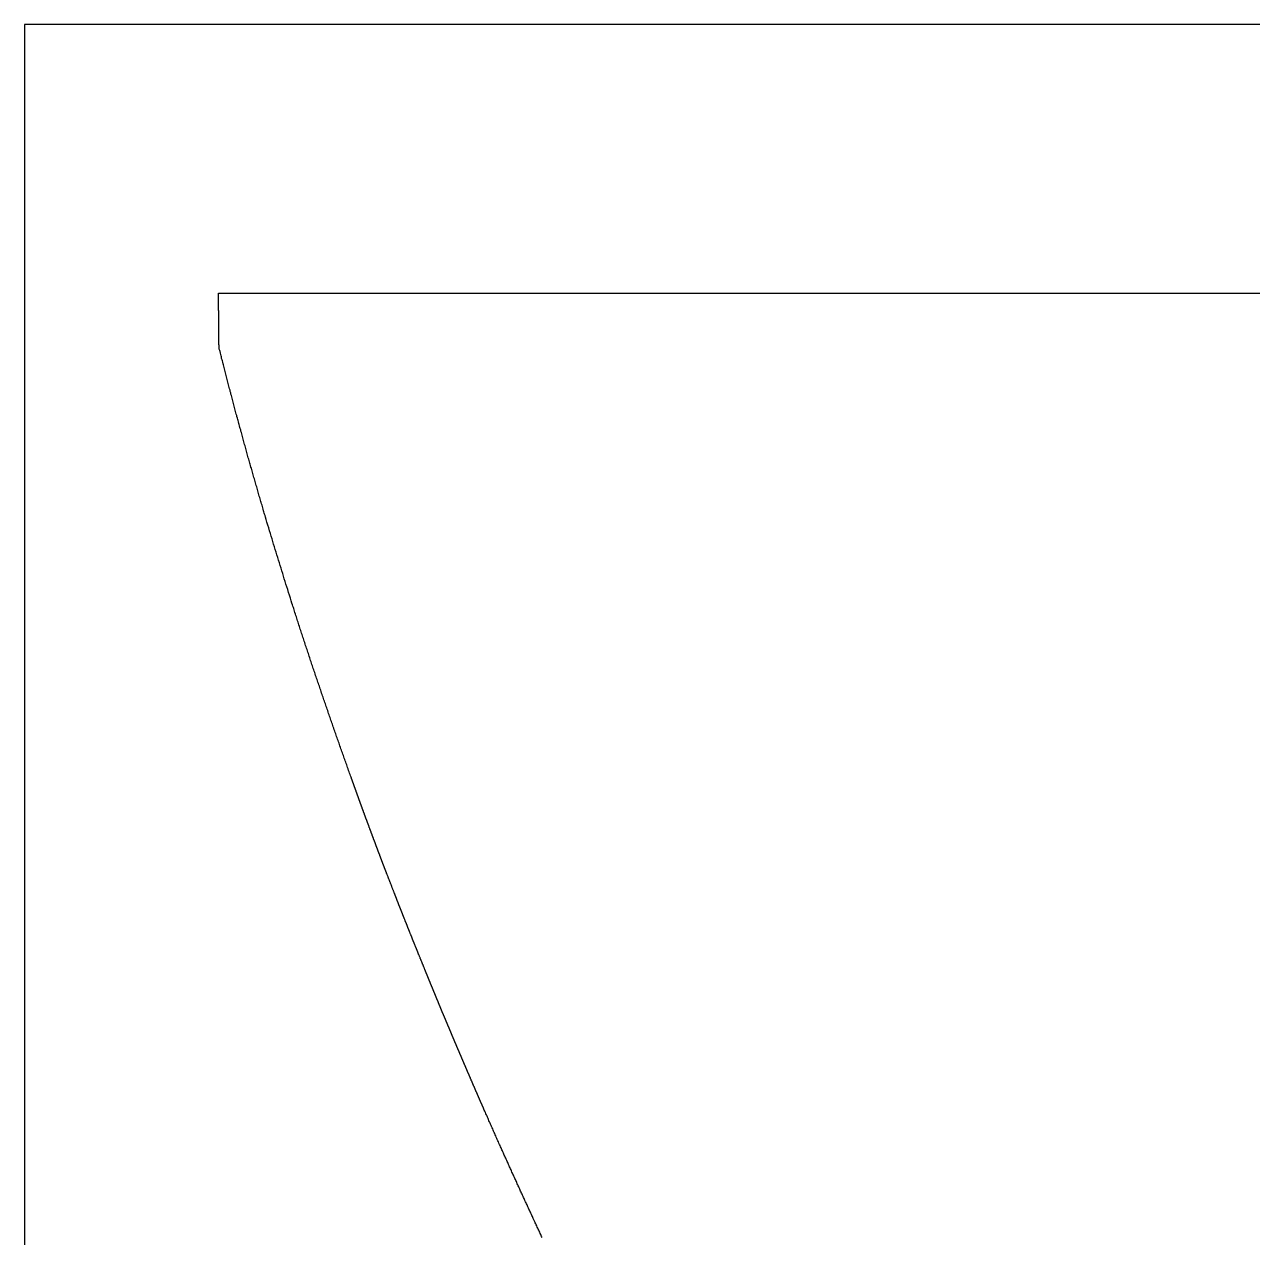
# Model space of a CAD drawing. Header units: millimetres. Extents: x 0 to 1000, y 0 to 100.
# Drawn here: x 0 to 12.66, y 87.5 to 100 of the extents above; entities that cross this region are included whole.
import ezdxf

# ---------------------------------------------------------------- set-up
doc = ezdxf.new("R2010")
doc.units = ezdxf.units.MM
doc.layers.add('CUT', color=7, linetype='Continuous')
doc.layers.add('STOCK_REFERENCE_DO_NOT_CUT', color=8, linetype='Continuous')

msp = doc.modelspace()

# ---------------------------------------------------------------- linework, layer by layer
at = {"layer": 'CUT'}
msp.add_lwpolyline([(5.336, 87.499), (5.331, 87.51), (5.326, 87.52), (5.321, 87.531), (5.316, 87.542), (5.311, 87.553), (5.306, 87.564), (5.301, 87.575), (5.295, 87.586), (5.29, 87.597), (5.285, 87.607), (5.28, 87.618), (5.275, 87.629), (5.27, 87.64), (5.265, 87.651), (5.26, 87.662), (5.255, 87.673), (5.25, 87.683), (5.245, 87.694), (5.24, 87.705), (5.235, 87.716), (5.23, 87.727), (5.225, 87.738), (5.22, 87.749), (5.215, 87.76), (5.21, 87.771), (5.205, 87.781), (5.2, 87.792), (5.195, 87.803), (5.19, 87.814), (5.185, 87.825), (5.18, 87.836), (5.175, 87.847), (5.17, 87.858), (5.164, 87.868), (5.159, 87.879), (5.154, 87.89), (5.149, 87.901), (5.144, 87.912), (5.139, 87.923), (5.134, 87.934), (5.129, 87.945), (5.124, 87.956), (5.119, 87.967), (5.114, 87.977), (5.11, 87.988), (5.105, 87.999), (5.1, 88.01), (5.095, 88.021), (5.09, 88.032), (5.085, 88.043), (5.08, 88.054), (5.075, 88.065), (5.07, 88.076), (5.065, 88.087), (5.06, 88.097), (5.055, 88.108), (5.05, 88.119), (5.045, 88.13), (5.04, 88.141), (5.035, 88.152), (5.03, 88.163), (5.025, 88.174), (5.02, 88.185), (5.015, 88.196), (5.01, 88.207), (5.005, 88.218), (5, 88.228), (4.995, 88.239), (4.99, 88.25), (4.986, 88.261), (4.981, 88.272), (4.976, 88.283), (4.971, 88.294), (4.966, 88.305), (4.961, 88.316), (4.956, 88.327), (4.951, 88.338), (4.946, 88.349), (4.941, 88.359), (4.936, 88.37), (4.932, 88.381), (4.927, 88.392), (4.922, 88.402), (4.917, 88.413), (4.912, 88.424), (4.907, 88.435), (4.902, 88.447), (4.897, 88.459), (4.891, 88.472), (4.885, 88.484), (4.88, 88.497), (4.874, 88.509), (4.869, 88.521), (4.863, 88.534), (4.858, 88.546), (4.853, 88.558), (4.847, 88.57), (4.842, 88.582), (4.836, 88.594), (4.831, 88.607), (4.826, 88.619), (4.82, 88.631), (4.815, 88.643), (4.81, 88.655), (4.804, 88.667), (4.799, 88.679), (4.793, 88.691), (4.788, 88.703), (4.783, 88.715), (4.778, 88.727), (4.773, 88.738), (4.768, 88.75), (4.762, 88.762), (4.757, 88.775), (4.751, 88.788), (4.745, 88.802), (4.74, 88.813), (4.736, 88.822), (4.734, 88.827), (4.733, 88.828), (4.733, 88.828), (4.733, 88.829), (4.732, 88.83), (4.731, 88.832), (4.731, 88.834), (4.73, 88.836), (4.729, 88.838), (4.728, 88.839), (4.728, 88.84), (4.727, 88.842), (4.727, 88.843), (4.726, 88.845), (4.725, 88.846), (4.724, 88.848), (4.724, 88.85), (4.723, 88.851), (4.722, 88.853), (4.722, 88.854), (4.721, 88.856), (4.72, 88.857), (4.72, 88.859), (4.719, 88.86), (4.718, 88.862), (4.718, 88.863), (4.717, 88.865), (4.716, 88.866), (4.716, 88.868), (4.715, 88.869), (4.714, 88.871), (4.714, 88.872), (4.713, 88.874), (4.713, 88.875), (4.712, 88.877), (4.711, 88.878), (4.711, 88.88), (4.71, 88.881), (4.709, 88.883), (4.709, 88.884), (4.708, 88.886), (4.707, 88.887), (4.707, 88.889), (4.706, 88.89), (4.705, 88.892), (4.705, 88.893), (4.704, 88.895), (4.703, 88.896), (4.703, 88.898), (4.702, 88.899), (4.701, 88.901), (4.701, 88.902), (4.7, 88.904), (4.699, 88.905), (4.699, 88.907), (4.698, 88.908), (4.697, 88.91), (4.697, 88.911), (4.696, 88.913), (4.695, 88.914), (4.695, 88.916), (4.694, 88.917), (4.693, 88.919), (4.693, 88.92), (4.692, 88.922), (4.691, 88.923), (4.691, 88.925), (4.69, 88.926), (4.69, 88.928), (4.689, 88.929), (4.688, 88.931), (4.688, 88.932), (4.687, 88.934), (4.686, 88.935), (4.686, 88.937), (4.685, 88.938), (4.684, 88.94), (4.684, 88.941), (4.683, 88.943), (4.682, 88.944), (4.682, 88.946), (4.681, 88.947), (4.68, 88.949), (4.68, 88.95), (4.679, 88.952), (4.679, 88.953), (4.678, 88.955), (4.677, 88.956), (4.677, 88.958), (4.676, 88.959), (4.675, 88.961), (4.675, 88.962), (4.674, 88.964), (4.673, 88.965), (4.673, 88.966), (4.672, 88.968), (4.671, 88.969), (4.671, 88.971), (4.67, 88.972), (4.67, 88.974), (4.669, 88.975), (4.668, 88.977), (4.668, 88.978), (4.667, 88.98), (4.666, 88.981), (4.666, 88.983), (4.665, 88.984), (4.664, 88.986), (4.664, 88.987), (4.663, 88.988), (4.663, 88.99), (4.662, 88.991), (4.661, 88.993), (4.661, 88.994), (4.66, 88.996), (4.659, 88.997), (4.659, 88.999), (4.658, 89), (4.657, 89.002), (4.657, 89.003), (4.656, 89.005), (4.656, 89.006), (4.655, 89.007), (4.654, 89.009), (4.654, 89.01), (4.653, 89.012), (4.652, 89.013), (4.652, 89.015), (4.651, 89.016), (4.65, 89.018), (4.65, 89.019), (4.649, 89.021), (4.649, 89.022), (4.648, 89.023), (4.647, 89.025), (4.647, 89.026), (4.646, 89.028), (4.645, 89.029), (4.645, 89.031), (4.644, 89.032), (4.644, 89.034), (4.643, 89.035), (4.642, 89.036), (4.642, 89.038), (4.641, 89.039), (4.64, 89.041), (4.64, 89.042), (4.639, 89.044), (4.639, 89.045), (4.638, 89.047), (4.637, 89.048), (4.637, 89.049), (4.636, 89.051), (4.635, 89.052), (4.635, 89.054), (4.634, 89.055), (4.634, 89.057), (4.633, 89.058), (4.632, 89.06), (4.632, 89.061), (4.631, 89.062), (4.63, 89.064), (4.63, 89.065), (4.629, 89.067), (4.629, 89.068), (4.628, 89.07), (4.627, 89.071), (4.627, 89.072), (4.626, 89.074), (4.626, 89.075), (4.625, 89.077), (4.624, 89.078), (4.624, 89.079), (4.623, 89.081), (4.622, 89.082), (4.622, 89.084), (4.621, 89.085), (4.621, 89.087), (4.62, 89.088), (4.619, 89.089), (4.619, 89.091), (4.618, 89.092), (4.618, 89.094), (4.617, 89.095), (4.616, 89.097), (4.616, 89.098), (4.615, 89.099), (4.615, 89.101), (4.614, 89.102), (4.613, 89.103), (4.613, 89.105), (4.612, 89.107), (4.61, 89.11), (4.609, 89.113), (4.608, 89.116), (4.606, 89.119), (4.605, 89.122), (4.604, 89.125), (4.603, 89.128), (4.602, 89.13), (4.6, 89.133), (4.599, 89.136), (4.598, 89.139), (4.597, 89.142), (4.596, 89.145), (4.594, 89.147), (4.593, 89.15), (4.592, 89.153), (4.591, 89.156), (4.59, 89.159), (4.588, 89.161), (4.587, 89.164), (4.586, 89.167), (4.585, 89.17), (4.583, 89.173), (4.582, 89.176), (4.581, 89.178), (4.58, 89.181), (4.579, 89.184), (4.577, 89.187), (4.576, 89.19), (4.575, 89.193), (4.574, 89.195), (4.573, 89.197), (4.572, 89.199), (4.572, 89.2), (4.571, 89.201), (4.571, 89.202), (4.57, 89.204), (4.57, 89.205), (4.569, 89.207), (4.568, 89.208), (4.568, 89.209), (4.567, 89.211), (4.566, 89.212), (4.566, 89.214), (4.565, 89.215), (4.565, 89.216), (4.564, 89.218), (4.563, 89.219), (4.563, 89.221), (4.562, 89.222), (4.562, 89.223), (4.561, 89.225), (4.56, 89.226), (4.56, 89.228), (4.559, 89.229), (4.559, 89.23), (4.558, 89.232), (4.557, 89.233), (4.557, 89.235), (4.556, 89.236), (4.556, 89.237), (4.555, 89.239), (4.554, 89.24), (4.554, 89.242), (4.553, 89.243), (4.553, 89.244), (4.552, 89.246), (4.551, 89.247), (4.551, 89.248), (4.55, 89.25), (4.55, 89.251), (4.549, 89.253), (4.549, 89.254), (4.548, 89.255), (4.547, 89.257), (4.547, 89.258), (4.546, 89.26), (4.546, 89.261), (4.545, 89.262), (4.544, 89.264), (4.544, 89.265), (4.543, 89.267), (4.543, 89.268), (4.542, 89.269), (4.541, 89.271), (4.541, 89.272), (4.54, 89.274), (4.54, 89.275), (4.539, 89.276), (4.538, 89.278), (4.538, 89.279), (4.537, 89.28), (4.537, 89.282), (4.536, 89.283), (4.535, 89.285), (4.535, 89.286), (4.534, 89.287), (4.534, 89.289), (4.533, 89.29), (4.532, 89.292), (4.532, 89.293), (4.531, 89.294), (4.531, 89.296), (4.53, 89.297), (4.529, 89.298), (4.529, 89.3), (4.528, 89.301), (4.528, 89.303), (4.527, 89.304), (4.527, 89.305), (4.526, 89.307), (4.525, 89.308), (4.525, 89.309), (4.524, 89.311), (4.524, 89.312), (4.523, 89.314), (4.522, 89.315), (4.522, 89.316), (4.521, 89.318), (4.521, 89.319), (4.52, 89.32), (4.519, 89.322), (4.519, 89.323), (4.518, 89.325), (4.518, 89.326), (4.517, 89.327), (4.517, 89.329), (4.516, 89.33), (4.515, 89.332), (4.515, 89.333), (4.514, 89.334), (4.514, 89.336), (4.513, 89.337), (4.512, 89.338), (4.512, 89.34), (4.511, 89.341), (4.511, 89.342), (4.51, 89.344), (4.509, 89.345), (4.509, 89.347), (4.508, 89.348), (4.508, 89.349), (4.507, 89.351), (4.507, 89.352), (4.506, 89.353), (4.505, 89.355), (4.505, 89.356), (4.504, 89.358), (4.504, 89.359), (4.503, 89.36), (4.502, 89.362), (4.502, 89.363), (4.501, 89.364), (4.501, 89.366), (4.5, 89.367), (4.5, 89.368), (4.499, 89.37), (4.498, 89.371), (4.498, 89.373), (4.497, 89.374), (4.497, 89.375), (4.496, 89.377), (4.495, 89.378), (4.495, 89.379), (4.494, 89.381), (4.494, 89.382), (4.493, 89.383), (4.493, 89.385), (4.492, 89.386), (4.491, 89.387), (4.491, 89.389), (4.49, 89.39), (4.49, 89.392), (4.489, 89.393), (4.489, 89.394), (4.488, 89.396), (4.487, 89.397), (4.487, 89.398), (4.486, 89.4), (4.486, 89.401), (4.485, 89.402), (4.485, 89.404), (4.484, 89.405), (4.483, 89.406), (4.483, 89.408), (4.482, 89.409), (4.482, 89.41), (4.481, 89.412), (4.481, 89.413), (4.48, 89.414), (4.479, 89.416), (4.479, 89.417), (4.478, 89.418), (4.478, 89.42), (4.477, 89.421), (4.477, 89.422), (4.476, 89.424), (4.475, 89.425), (4.475, 89.427), (4.474, 89.428), (4.474, 89.429), (4.473, 89.431), (4.473, 89.432), (4.472, 89.433), (4.471, 89.435), (4.471, 89.436), (4.47, 89.437), (4.47, 89.439), (4.469, 89.44), (4.469, 89.441), (4.468, 89.442), (4.467, 89.444), (4.467, 89.445), (4.466, 89.446), (4.466, 89.448), (4.465, 89.449), (4.465, 89.451), (4.464, 89.452), (4.463, 89.453), (4.463, 89.454), (4.462, 89.456), (4.462, 89.457), (4.461, 89.458), (4.46, 89.46), (4.459, 89.463), (4.458, 89.465), (4.457, 89.467), (4.456, 89.47), (4.455, 89.472), (4.455, 89.474), (4.454, 89.476), (4.453, 89.479), (4.452, 89.481), (4.451, 89.483), (4.45, 89.485), (4.449, 89.488), (4.448, 89.49), (4.447, 89.492), (4.446, 89.494), (4.445, 89.497), (4.444, 89.499), (4.443, 89.501), (4.442, 89.503), (4.441, 89.506), (4.44, 89.508), (4.439, 89.51), (4.438, 89.512), (4.437, 89.514), (4.437, 89.517), (4.436, 89.519), (4.435, 89.521), (4.434, 89.524), (4.433, 89.526), (4.432, 89.528), (4.431, 89.53), (4.43, 89.531), (4.43, 89.532), (4.43, 89.533), (4.429, 89.534), (4.429, 89.535), (4.428, 89.536), (4.428, 89.537), (4.428, 89.538), (4.427, 89.539), (4.427, 89.539), (4.426, 89.54), (4.426, 89.541), (4.426, 89.542), (4.425, 89.543), (4.425, 89.544), (4.425, 89.545), (4.424, 89.546), (4.424, 89.547), (4.423, 89.548), (4.423, 89.549), (4.423, 89.55), (4.422, 89.55), (4.422, 89.551), (4.421, 89.552), (4.421, 89.553), (4.421, 89.554), (4.42, 89.555), (4.42, 89.556), (4.419, 89.557), (4.419, 89.558), (4.419, 89.559), (4.418, 89.56), (4.418, 89.561), (4.418, 89.562), (4.417, 89.562), (4.417, 89.563), (4.416, 89.564), (4.416, 89.565), (4.416, 89.566), (4.415, 89.567), (4.415, 89.568), (4.414, 89.569), (4.414, 89.57), (4.414, 89.571), (4.413, 89.572), (4.413, 89.573), (4.412, 89.574), (4.412, 89.574), (4.412, 89.575), (4.411, 89.576), (4.411, 89.577), (4.41, 89.578), (4.41, 89.579), (4.41, 89.58), (4.409, 89.581), (4.409, 89.582), (4.409, 89.583), (4.408, 89.584), (4.408, 89.585), (4.407, 89.585), (4.407, 89.586), (4.407, 89.587), (4.406, 89.588), (4.406, 89.589), (4.405, 89.59), (4.405, 89.591), (4.405, 89.592), (4.404, 89.593), (4.404, 89.594), (4.404, 89.595), (4.403, 89.596), (4.403, 89.596), (4.402, 89.597), (4.402, 89.598), (4.402, 89.599), (4.401, 89.6), (4.401, 89.601), (4.4, 89.602), (4.4, 89.603), (4.4, 89.604), (4.399, 89.605), (4.399, 89.606), (4.398, 89.607), (4.398, 89.607), (4.398, 89.608), (4.397, 89.609), (4.397, 89.61), (4.397, 89.611), (4.396, 89.612), (4.396, 89.613), (4.395, 89.614), (4.395, 89.615), (4.395, 89.616), (4.394, 89.617), (4.394, 89.618), (4.393, 89.618), (4.393, 89.619), (4.393, 89.62), (4.392, 89.621), (4.392, 89.622), (4.392, 89.623), (4.391, 89.624), (4.391, 89.625), (4.39, 89.626), (4.39, 89.627), (4.39, 89.628), (4.389, 89.629), (4.389, 89.63), (4.388, 89.63), (4.388, 89.631), (4.388, 89.632), (4.387, 89.633), (4.387, 89.634), (4.386, 89.635), (4.386, 89.636), (4.386, 89.637), (4.385, 89.638), (4.385, 89.639), (4.385, 89.64), (4.384, 89.641), (4.384, 89.641), (4.383, 89.642), (4.383, 89.643), (4.383, 89.644), (4.382, 89.645), (4.382, 89.646), (4.381, 89.647), (4.381, 89.648), (4.381, 89.649), (4.38, 89.65), (4.38, 89.651), (4.38, 89.652), (4.379, 89.652), (4.379, 89.653), (4.378, 89.654), (4.378, 89.655), (4.378, 89.656), (4.377, 89.657), (4.377, 89.658), (4.376, 89.659), (4.376, 89.66), (4.376, 89.661), (4.375, 89.662), (4.375, 89.663), (4.375, 89.663), (4.374, 89.664), (4.374, 89.665), (4.373, 89.666), (4.373, 89.667), (4.373, 89.668), (4.372, 89.669), (4.372, 89.67), (4.371, 89.671), (4.371, 89.672), (4.371, 89.673), (4.37, 89.674), (4.37, 89.674), (4.37, 89.675), (4.369, 89.676), (4.369, 89.677), (4.368, 89.678), (4.368, 89.679), (4.368, 89.68), (4.367, 89.681), (4.367, 89.682), (4.366, 89.683), (4.366, 89.684), (4.366, 89.685), (4.365, 89.685), (4.365, 89.686), (4.364, 89.687), (4.364, 89.688), (4.364, 89.689), (4.363, 89.69), (4.363, 89.691), (4.363, 89.692), (4.362, 89.693), (4.362, 89.694), (4.361, 89.695), (4.361, 89.696), (4.361, 89.696), (4.36, 89.697), (4.36, 89.698), (4.359, 89.699), (4.359, 89.7), (4.359, 89.701), (4.358, 89.702), (4.358, 89.703), (4.358, 89.704), (4.357, 89.704), (4.357, 89.705), (4.356, 89.707), (4.356, 89.708), (4.355, 89.71), (4.354, 89.712), (4.354, 89.713), (4.353, 89.715), (4.352, 89.717), (4.351, 89.719), (4.351, 89.72), (4.35, 89.722), (4.349, 89.724), (4.349, 89.725), (4.348, 89.727), (4.347, 89.729), (4.346, 89.73), (4.346, 89.732), (4.345, 89.734), (4.344, 89.736), (4.344, 89.737), (4.343, 89.739), (4.342, 89.741), (4.341, 89.742), (4.341, 89.744), (4.34, 89.746), (4.339, 89.747), (4.339, 89.749), (4.338, 89.751), (4.337, 89.752), (4.336, 89.754), (4.336, 89.756), (4.335, 89.758), (4.334, 89.76), (4.334, 89.761), (4.333, 89.762), (4.333, 89.763), (4.332, 89.764), (4.332, 89.764), (4.332, 89.765), (4.332, 89.766), (4.331, 89.767), (4.331, 89.767), (4.331, 89.768), (4.33, 89.769), (4.33, 89.77), (4.33, 89.77), (4.329, 89.771), (4.329, 89.772), (4.329, 89.773), (4.328, 89.774), (4.328, 89.774), (4.328, 89.775), (4.327, 89.776), (4.327, 89.777), (4.327, 89.778), (4.326, 89.778), (4.326, 89.779), (4.326, 89.78), (4.325, 89.781), (4.325, 89.781), (4.325, 89.782), (4.324, 89.783), (4.324, 89.784), (4.324, 89.785), (4.323, 89.785), (4.323, 89.786), (4.323, 89.787), (4.322, 89.788), (4.322, 89.788), (4.322, 89.789), (4.321, 89.79), (4.321, 89.791), (4.321, 89.792), (4.32, 89.792), (4.32, 89.793), (4.32, 89.794), (4.319, 89.795), (4.319, 89.795), (4.319, 89.796), (4.318, 89.797), (4.318, 89.798), (4.318, 89.799), (4.318, 89.799), (4.317, 89.8), (4.317, 89.801), (4.317, 89.802), (4.316, 89.802), (4.316, 89.803), (4.316, 89.804), (4.315, 89.805), (4.315, 89.806), (4.315, 89.806), (4.314, 89.807), (4.314, 89.808), (4.314, 89.809), (4.313, 89.809), (4.313, 89.81), (4.313, 89.811), (4.312, 89.812), (4.312, 89.813), (4.312, 89.813), (4.311, 89.814), (4.311, 89.815), (4.311, 89.816), (4.31, 89.816), (4.31, 89.817), (4.31, 89.818), (4.309, 89.819), (4.309, 89.82), (4.309, 89.82), (4.308, 89.821), (4.308, 89.822), (4.308, 89.823), (4.307, 89.823), (4.307, 89.824), (4.307, 89.825), (4.306, 89.826), (4.306, 89.826), (4.306, 89.827), (4.306, 89.828), (4.305, 89.829), (4.305, 89.83), (4.305, 89.83), (4.304, 89.831), (4.304, 89.832), (4.304, 89.833), (4.303, 89.833), (4.303, 89.834), (4.303, 89.835), (4.302, 89.836), (4.302, 89.837), (4.302, 89.837), (4.301, 89.838), (4.301, 89.839), (4.301, 89.84), (4.3, 89.84), (4.3, 89.841), (4.3, 89.842), (4.299, 89.843), (4.299, 89.843), (4.299, 89.844), (4.298, 89.845), (4.298, 89.846), (4.298, 89.847), (4.297, 89.847), (4.297, 89.848), (4.297, 89.849), (4.297, 89.85), (4.296, 89.85), (4.296, 89.851), (4.296, 89.852), (4.295, 89.853), (4.295, 89.853), (4.295, 89.854), (4.294, 89.855), (4.294, 89.856), (4.294, 89.857), (4.293, 89.857), (4.293, 89.858), (4.293, 89.859), (4.292, 89.86), (4.292, 89.86), (4.292, 89.861), (4.291, 89.862), (4.291, 89.863), (4.291, 89.863), (4.29, 89.864), (4.29, 89.865), (4.29, 89.866), (4.289, 89.867), (4.289, 89.867), (4.289, 89.868), (4.289, 89.869), (4.288, 89.87), (4.288, 89.87), (4.288, 89.871), (4.287, 89.872), (4.287, 89.873), (4.287, 89.873), (4.286, 89.874), (4.286, 89.875), (4.286, 89.876), (4.285, 89.876), (4.285, 89.877), (4.285, 89.878), (4.284, 89.879), (4.284, 89.88), (4.284, 89.88), (4.283, 89.881), (4.283, 89.882), (4.283, 89.883), (4.282, 89.883), (4.282, 89.884), (4.282, 89.885), (4.281, 89.886), (4.281, 89.886), (4.281, 89.887), (4.281, 89.888), (4.28, 89.889), (4.28, 89.889), (4.28, 89.89), (4.279, 89.891), (4.279, 89.892), (4.279, 89.893), (4.278, 89.893), (4.278, 89.894), (4.278, 89.895), (4.277, 89.896), (4.277, 89.896), (4.277, 89.897), (4.276, 89.898), (4.276, 89.899), (4.276, 89.899), (4.275, 89.9), (4.275, 89.901), (4.275, 89.902), (4.275, 89.902), (4.274, 89.903), (4.274, 89.904), (4.274, 89.905), (4.273, 89.906), (4.273, 89.906), (4.273, 89.907), (4.272, 89.907), (4.272, 89.908), (4.272, 89.909), (4.271, 89.911), (4.27, 89.913), (4.269, 89.916), (4.268, 89.918), (4.267, 89.92), (4.266, 89.923), (4.265, 89.925), (4.264, 89.927), (4.263, 89.929), (4.263, 89.931), (4.262, 89.934), (4.261, 89.936), (4.26, 89.938), (4.259, 89.94), (4.258, 89.942), (4.257, 89.945), (4.256, 89.947), (4.255, 89.949), (4.254, 89.951), (4.253, 89.954), (4.252, 89.956), (4.251, 89.958), (4.251, 89.96), (4.25, 89.962), (4.249, 89.965), (4.248, 89.967), (4.247, 89.969), (4.246, 89.971), (4.245, 89.974), (4.244, 89.976), (4.243, 89.978), (4.242, 89.98), (4.242, 89.982), (4.241, 89.983), (4.24, 89.985), (4.24, 89.986), (4.239, 89.987), (4.239, 89.989), (4.238, 89.99), (4.237, 89.992), (4.237, 89.993), (4.236, 89.995), (4.236, 89.996), (4.235, 89.998), (4.234, 89.999), (4.234, 90), (4.233, 90.002), (4.233, 90.003), (4.232, 90.005), (4.231, 90.006), (4.231, 90.008), (4.23, 90.009), (4.23, 90.011), (4.229, 90.012), (4.228, 90.014), (4.228, 90.015), (4.227, 90.016), (4.227, 90.018), (4.226, 90.019), (4.225, 90.021), (4.225, 90.022), (4.224, 90.024), (4.224, 90.025), (4.223, 90.027), (4.222, 90.028), (4.222, 90.03), (4.221, 90.031), (4.221, 90.032), (4.22, 90.034), (4.219, 90.035), (4.219, 90.037), (4.218, 90.038), (4.218, 90.04), (4.217, 90.041), (4.216, 90.043), (4.216, 90.044), (4.215, 90.046), (4.215, 90.047), (4.214, 90.048), (4.213, 90.05), (4.213, 90.051), (4.212, 90.053), (4.212, 90.054), (4.211, 90.056), (4.21, 90.057), (4.21, 90.059), (4.209, 90.06), (4.209, 90.062), (4.208, 90.063), (4.207, 90.064), (4.207, 90.066), (4.206, 90.067), (4.206, 90.069), (4.205, 90.07), (4.204, 90.072), (4.204, 90.073), (4.203, 90.075), (4.203, 90.076), (4.202, 90.078), (4.201, 90.079), (4.201, 90.08), (4.2, 90.082), (4.2, 90.083), (4.199, 90.085), (4.198, 90.086), (4.198, 90.088), (4.197, 90.089), (4.197, 90.091), (4.196, 90.092), (4.195, 90.094), (4.195, 90.095), (4.194, 90.096), (4.194, 90.098), (4.193, 90.099), (4.192, 90.101), (4.192, 90.102), (4.191, 90.104), (4.191, 90.105), (4.19, 90.107), (4.189, 90.108), (4.189, 90.11), (4.188, 90.111), (4.188, 90.113), (4.187, 90.114), (4.186, 90.115), (4.186, 90.117), (4.185, 90.118), (4.185, 90.12), (4.184, 90.121), (4.183, 90.123), (4.183, 90.124), (4.182, 90.126), (4.182, 90.127), (4.181, 90.129), (4.18, 90.13), (4.18, 90.131), (4.179, 90.133), (4.179, 90.134), (4.178, 90.136), (4.177, 90.137), (4.177, 90.139), (4.176, 90.14), (4.176, 90.142), (4.175, 90.143), (4.174, 90.145), (4.174, 90.146), (4.173, 90.147), (4.173, 90.149), (4.172, 90.15), (4.171, 90.152), (4.171, 90.153), (4.17, 90.155), (4.17, 90.156), (4.169, 90.158), (4.168, 90.159), (4.168, 90.161), (4.167, 90.162), (4.167, 90.163), (4.166, 90.165), (4.165, 90.166), (4.165, 90.168), (4.164, 90.169), (4.164, 90.171), (4.163, 90.172), (4.162, 90.174), (4.162, 90.175), (4.161, 90.177), (4.161, 90.178), (4.16, 90.18), (4.159, 90.181), (4.159, 90.182), (4.158, 90.184), (4.158, 90.185), (4.157, 90.187), (4.156, 90.188), (4.156, 90.19), (4.155, 90.191), (4.155, 90.193), (4.154, 90.194), (4.154, 90.196), (4.153, 90.197), (4.152, 90.198), (4.152, 90.2), (4.151, 90.201), (4.151, 90.203), (4.15, 90.204), (4.149, 90.206), (4.149, 90.207), (4.148, 90.209), (4.148, 90.21), (4.147, 90.212), (4.146, 90.213), (4.146, 90.215), (4.145, 90.216), (4.145, 90.217), (4.144, 90.219), (4.143, 90.22), (4.143, 90.222), (4.142, 90.223), (4.142, 90.225), (4.141, 90.226), (4.14, 90.228), (4.14, 90.229), (4.139, 90.231), (4.139, 90.232), (4.138, 90.233), (4.137, 90.235), (4.137, 90.236), (4.136, 90.238), (4.136, 90.239), (4.135, 90.241), (4.134, 90.242), (4.134, 90.244), (4.133, 90.245), (4.133, 90.246), (4.132, 90.248), (4.131, 90.25), (4.131, 90.251), (4.13, 90.253), (4.13, 90.254), (4.129, 90.255), (4.129, 90.256), (4.128, 90.257), (4.127, 90.26), (4.126, 90.263), (4.124, 90.268), (4.122, 90.274), (4.119, 90.279), (4.117, 90.284), (4.115, 90.289), (4.114, 90.293), (4.112, 90.298), (4.11, 90.303), (4.108, 90.308), (4.106, 90.312), (4.104, 90.317), (4.102, 90.322), (4.1, 90.327), (4.098, 90.332), (4.096, 90.336), (4.094, 90.341), (4.092, 90.346), (4.09, 90.351), (4.088, 90.356), (4.086, 90.36), (4.084, 90.365), (4.082, 90.37), (4.08, 90.375), (4.078, 90.38), (4.077, 90.384), (4.075, 90.389), (4.073, 90.394), (4.071, 90.399), (4.069, 90.404), (4.067, 90.409), (4.065, 90.413), (4.063, 90.417), (4.062, 90.42), (4.061, 90.424), (4.059, 90.427), (4.058, 90.43), (4.057, 90.433), (4.055, 90.437), (4.054, 90.44), (4.053, 90.443), (4.051, 90.447), (4.05, 90.45), (4.049, 90.453), (4.047, 90.457), (4.046, 90.46), (4.045, 90.463), (4.043, 90.467), (4.042, 90.47), (4.04, 90.473), (4.039, 90.477), (4.038, 90.48), (4.036, 90.484), (4.035, 90.487), (4.034, 90.49), (4.032, 90.494), (4.031, 90.497), (4.03, 90.5), (4.028, 90.504), (4.027, 90.507), (4.026, 90.51), (4.024, 90.514), (4.023, 90.517), (4.022, 90.52), (4.02, 90.524), (4.019, 90.527), (4.018, 90.53), (4.016, 90.534), (4.015, 90.537), (4.014, 90.54), (4.012, 90.544), (4.011, 90.547), (4.009, 90.55), (4.008, 90.554), (4.007, 90.557), (4.005, 90.56), (4.004, 90.564), (4.003, 90.567), (4.001, 90.571), (4, 90.574), (3.999, 90.577), (3.997, 90.581), (3.996, 90.584), (3.995, 90.587), (3.993, 90.591), (3.992, 90.594), (3.991, 90.597), (3.989, 90.601), (3.988, 90.604), (3.987, 90.607), (3.985, 90.611), (3.984, 90.614), (3.983, 90.617), (3.981, 90.621), (3.98, 90.624), (3.979, 90.627), (3.977, 90.631), (3.976, 90.634), (3.975, 90.637), (3.973, 90.641), (3.972, 90.644), (3.971, 90.648), (3.969, 90.651), (3.968, 90.654), (3.967, 90.658), (3.965, 90.661), (3.964, 90.664), (3.963, 90.668), (3.961, 90.671), (3.96, 90.674), (3.959, 90.678), (3.957, 90.681), (3.956, 90.684), (3.955, 90.688), (3.953, 90.691), (3.952, 90.694), (3.951, 90.698), (3.949, 90.701), (3.948, 90.704), (3.947, 90.708), (3.945, 90.711), (3.944, 90.715), (3.943, 90.718), (3.941, 90.721), (3.94, 90.725), (3.939, 90.728), (3.937, 90.731), (3.936, 90.735), (3.935, 90.738), (3.933, 90.741), (3.932, 90.745), (3.931, 90.748), (3.929, 90.751), (3.928, 90.755), (3.927, 90.758), (3.925, 90.761), (3.924, 90.765), (3.923, 90.768), (3.921, 90.772), (3.92, 90.775), (3.919, 90.778), (3.917, 90.782), (3.916, 90.785), (3.915, 90.788), (3.913, 90.792), (3.912, 90.795), (3.911, 90.798), (3.909, 90.802), (3.908, 90.805), (3.907, 90.808), (3.905, 90.812), (3.904, 90.815), (3.903, 90.818), (3.901, 90.822), (3.9, 90.825), (3.899, 90.829), (3.897, 90.832), (3.896, 90.835), (3.895, 90.839), (3.893, 90.842), (3.892, 90.845), (3.891, 90.849), (3.889, 90.852), (3.888, 90.855), (3.887, 90.859), (3.885, 90.862), (3.884, 90.865), (3.883, 90.869), (3.881, 90.872), (3.88, 90.875), (3.879, 90.879), (3.877, 90.882), (3.876, 90.886), (3.875, 90.889), (3.873, 90.892), (3.872, 90.896), (3.871, 90.899), (3.87, 90.902), (3.868, 90.906), (3.867, 90.909), (3.866, 90.912), (3.864, 90.916), (3.863, 90.919), (3.862, 90.922), (3.86, 90.926), (3.859, 90.929), (3.858, 90.933), (3.856, 90.936), (3.855, 90.939), (3.854, 90.943), (3.852, 90.946), (3.851, 90.949), (3.85, 90.953), (3.848, 90.956), (3.847, 90.959), (3.846, 90.963), (3.845, 90.966), (3.843, 90.969), (3.842, 90.973), (3.841, 90.976), (3.839, 90.98), (3.838, 90.983), (3.837, 90.986), (3.835, 90.99), (3.834, 90.993), (3.833, 90.996), (3.831, 91), (3.83, 91.003), (3.829, 91.006), (3.827, 91.01), (3.826, 91.013), (3.825, 91.016), (3.823, 91.02), (3.822, 91.023), (3.821, 91.026), (3.82, 91.03), (3.818, 91.033), (3.817, 91.037), (3.816, 91.04), (3.814, 91.043), (3.813, 91.046), (3.812, 91.049), (3.811, 91.053), (3.809, 91.057), (3.807, 91.062), (3.805, 91.067), (3.803, 91.074), (3.8, 91.08), (3.798, 91.086), (3.796, 91.091), (3.793, 91.097), (3.791, 91.103), (3.789, 91.108), (3.787, 91.114), (3.785, 91.12), (3.782, 91.126), (3.78, 91.131), (3.778, 91.137), (3.776, 91.143), (3.773, 91.149), (3.771, 91.154), (3.769, 91.16), (3.767, 91.166), (3.765, 91.172), (3.762, 91.177), (3.76, 91.183), (3.758, 91.189), (3.756, 91.195), (3.753, 91.2), (3.751, 91.206), (3.749, 91.211), (3.747, 91.218), (3.744, 91.224), (3.742, 91.23), (3.74, 91.236), (3.738, 91.24), (3.737, 91.244), (3.736, 91.246), (3.735, 91.248), (3.734, 91.25), (3.733, 91.252), (3.733, 91.254), (3.732, 91.257), (3.731, 91.26), (3.73, 91.262), (3.729, 91.264), (3.728, 91.267), (3.727, 91.269), (3.726, 91.271), (3.725, 91.274), (3.724, 91.276), (3.723, 91.279), (3.722, 91.281), (3.721, 91.283), (3.721, 91.286), (3.72, 91.288), (3.719, 91.29), (3.718, 91.293), (3.717, 91.295), (3.716, 91.298), (3.715, 91.3), (3.714, 91.302), (3.713, 91.305), (3.712, 91.307), (3.711, 91.31), (3.711, 91.312), (3.71, 91.314), (3.709, 91.317), (3.708, 91.319), (3.707, 91.321), (3.706, 91.324), (3.705, 91.326), (3.704, 91.329), (3.703, 91.331), (3.702, 91.333), (3.701, 91.336), (3.701, 91.338), (3.7, 91.341), (3.699, 91.343), (3.698, 91.345), (3.697, 91.348), (3.696, 91.35), (3.695, 91.352), (3.694, 91.355), (3.693, 91.357), (3.692, 91.36), (3.691, 91.362), (3.691, 91.364), (3.69, 91.367), (3.689, 91.369), (3.688, 91.371), (3.687, 91.374), (3.686, 91.376), (3.685, 91.379), (3.684, 91.381), (3.683, 91.383), (3.682, 91.386), (3.681, 91.388), (3.681, 91.391), (3.68, 91.393), (3.679, 91.395), (3.678, 91.398), (3.677, 91.4), (3.676, 91.402), (3.675, 91.405), (3.674, 91.407), (3.673, 91.41), (3.672, 91.412), (3.671, 91.414), (3.671, 91.417), (3.67, 91.419), (3.669, 91.422), (3.668, 91.424), (3.667, 91.426), (3.666, 91.429), (3.665, 91.431), (3.664, 91.433), (3.663, 91.436), (3.662, 91.438), (3.662, 91.441), (3.661, 91.443), (3.66, 91.445), (3.659, 91.448), (3.658, 91.45), (3.657, 91.453), (3.656, 91.455), (3.655, 91.457), (3.654, 91.46), (3.653, 91.462), (3.652, 91.464), (3.652, 91.467), (3.651, 91.469), (3.65, 91.472), (3.649, 91.474), (3.648, 91.476), (3.647, 91.479), (3.646, 91.481), (3.645, 91.484), (3.644, 91.486), (3.643, 91.488), (3.643, 91.491), (3.642, 91.493), (3.641, 91.495), (3.64, 91.498), (3.639, 91.5), (3.638, 91.503), (3.637, 91.505), (3.636, 91.507), (3.635, 91.51), (3.634, 91.512), (3.634, 91.515), (3.633, 91.517), (3.632, 91.519), (3.631, 91.522), (3.63, 91.524), (3.629, 91.526), (3.628, 91.529), (3.627, 91.531), (3.626, 91.534), (3.625, 91.536), (3.625, 91.538), (3.624, 91.541), (3.623, 91.543), (3.622, 91.546), (3.621, 91.548), (3.62, 91.55), (3.619, 91.553), (3.618, 91.555), (3.617, 91.557), (3.617, 91.56), (3.616, 91.562), (3.615, 91.565), (3.614, 91.567), (3.613, 91.569), (3.612, 91.572), (3.611, 91.574), (3.61, 91.577), (3.609, 91.579), (3.608, 91.581), (3.608, 91.584), (3.607, 91.586), (3.606, 91.589), (3.605, 91.591), (3.604, 91.593), (3.603, 91.596), (3.602, 91.598), (3.601, 91.6), (3.6, 91.603), (3.599, 91.605), (3.599, 91.608), (3.598, 91.61), (3.597, 91.612), (3.596, 91.615), (3.595, 91.617), (3.594, 91.62), (3.593, 91.622), (3.592, 91.624), (3.591, 91.627), (3.591, 91.629), (3.59, 91.631), (3.589, 91.634), (3.588, 91.636), (3.587, 91.639), (3.586, 91.641), (3.585, 91.643), (3.584, 91.646), (3.583, 91.648), (3.583, 91.651), (3.582, 91.653), (3.581, 91.655), (3.58, 91.658), (3.579, 91.66), (3.578, 91.662), (3.577, 91.665), (3.576, 91.667), (3.575, 91.67), (3.575, 91.672), (3.574, 91.674), (3.573, 91.677), (3.572, 91.679), (3.571, 91.682), (3.57, 91.684), (3.569, 91.686), (3.568, 91.689), (3.568, 91.691), (3.567, 91.693), (3.566, 91.696), (3.565, 91.698), (3.564, 91.701), (3.562, 91.705), (3.561, 91.709), (3.56, 91.712), (3.558, 91.716), (3.557, 91.72), (3.556, 91.723), (3.554, 91.726), (3.553, 91.73), (3.552, 91.733), (3.55, 91.737), (3.549, 91.741), (3.548, 91.744), (3.546, 91.748), (3.545, 91.751), (3.544, 91.755), (3.543, 91.758), (3.541, 91.762), (3.54, 91.765), (3.539, 91.769), (3.537, 91.772), (3.536, 91.776), (3.535, 91.779), (3.533, 91.783), (3.532, 91.786), (3.531, 91.79), (3.53, 91.793), (3.528, 91.797), (3.527, 91.801), (3.525, 91.805), (3.524, 91.808), (3.523, 91.811), (3.522, 91.813), (3.522, 91.814), (3.522, 91.815), (3.521, 91.816), (3.521, 91.816), (3.521, 91.818), (3.52, 91.819), (3.52, 91.82), (3.519, 91.821), (3.519, 91.822), (3.519, 91.824), (3.518, 91.825), (3.518, 91.826), (3.517, 91.827), (3.517, 91.828), (3.516, 91.829), (3.516, 91.83), (3.516, 91.831), (3.515, 91.833), (3.515, 91.834), (3.514, 91.835), (3.514, 91.836), (3.514, 91.837), (3.513, 91.838), (3.513, 91.839), (3.512, 91.84), (3.512, 91.842), (3.511, 91.843), (3.511, 91.844), (3.511, 91.845), (3.51, 91.846), (3.51, 91.847), (3.509, 91.848), (3.509, 91.85), (3.509, 91.851), (3.508, 91.852), (3.508, 91.853), (3.507, 91.854), (3.507, 91.855), (3.506, 91.856), (3.506, 91.858), (3.506, 91.859), (3.505, 91.86), (3.505, 91.861), (3.504, 91.862), (3.504, 91.863), (3.504, 91.864), (3.503, 91.865), (3.503, 91.867), (3.502, 91.868), (3.502, 91.869), (3.501, 91.87), (3.501, 91.871), (3.501, 91.872), (3.5, 91.873), (3.5, 91.875), (3.499, 91.876), (3.499, 91.877), (3.499, 91.878), (3.498, 91.879), (3.498, 91.88), (3.497, 91.881), (3.497, 91.882), (3.496, 91.884), (3.496, 91.885), (3.496, 91.886), (3.495, 91.887), (3.495, 91.888), (3.494, 91.889), (3.494, 91.89), (3.494, 91.892), (3.493, 91.893), (3.493, 91.894), (3.492, 91.895), (3.492, 91.896), (3.492, 91.897), (3.491, 91.898), (3.491, 91.899), (3.49, 91.901), (3.49, 91.902), (3.489, 91.903), (3.489, 91.904), (3.489, 91.905), (3.488, 91.906), (3.488, 91.907), (3.487, 91.909), (3.487, 91.91), (3.487, 91.911), (3.486, 91.912), (3.486, 91.913), (3.485, 91.914), (3.485, 91.915), (3.484, 91.916), (3.484, 91.918), (3.484, 91.919), (3.483, 91.92), (3.483, 91.921), (3.482, 91.922), (3.482, 91.923), (3.482, 91.924), (3.481, 91.926), (3.481, 91.927), (3.48, 91.928), (3.48, 91.929), (3.48, 91.93), (3.479, 91.931), (3.479, 91.932), (3.478, 91.933), (3.478, 91.935), (3.477, 91.936), (3.477, 91.937), (3.477, 91.938), (3.476, 91.939), (3.476, 91.94), (3.475, 91.941), (3.475, 91.943), (3.475, 91.944), (3.474, 91.945), (3.474, 91.946), (3.473, 91.947), (3.473, 91.948), (3.473, 91.949), (3.472, 91.951), (3.472, 91.952), (3.471, 91.953), (3.471, 91.954), (3.47, 91.955), (3.47, 91.956), (3.47, 91.957), (3.469, 91.958), (3.469, 91.96), (3.468, 91.961), (3.468, 91.962), (3.468, 91.963), (3.467, 91.964), (3.467, 91.965), (3.466, 91.966), (3.466, 91.968), (3.466, 91.969), (3.465, 91.97), (3.465, 91.971), (3.464, 91.972), (3.464, 91.973), (3.463, 91.974), (3.463, 91.975), (3.463, 91.977), (3.462, 91.978), (3.462, 91.979), (3.461, 91.98), (3.461, 91.981), (3.461, 91.982), (3.46, 91.983), (3.46, 91.985), (3.459, 91.986), (3.459, 91.987), (3.459, 91.988), (3.458, 91.989), (3.458, 91.99), (3.457, 91.991), (3.457, 91.992), (3.456, 91.994), (3.456, 91.995), (3.456, 91.996), (3.455, 91.997), (3.455, 91.998), (3.454, 91.999), (3.454, 92), (3.454, 92.002), (3.453, 92.003), (3.453, 92.004), (3.452, 92.005), (3.452, 92.006), (3.452, 92.007), (3.451, 92.008), (3.451, 92.009), (3.45, 92.011), (3.45, 92.012), (3.45, 92.013), (3.449, 92.014), (3.449, 92.015), (3.448, 92.016), (3.448, 92.017), (3.447, 92.018), (3.447, 92.02), (3.447, 92.021), (3.446, 92.022), (3.446, 92.023), (3.445, 92.024), (3.445, 92.025), (3.445, 92.026), (3.444, 92.027), (3.444, 92.029), (3.443, 92.03), (3.443, 92.032), (3.442, 92.033), (3.442, 92.035), (3.441, 92.036), (3.44, 92.038), (3.44, 92.04), (3.439, 92.041), (3.439, 92.043), (3.438, 92.044), (3.438, 92.046), (3.437, 92.047), (3.437, 92.049), (3.436, 92.05), (3.435, 92.052), (3.435, 92.054), (3.434, 92.055), (3.434, 92.057), (3.433, 92.058), (3.433, 92.06), (3.432, 92.061), (3.431, 92.063), (3.431, 92.064), (3.43, 92.066), (3.43, 92.067), (3.429, 92.069), (3.429, 92.071), (3.428, 92.072), (3.428, 92.074), (3.427, 92.076), (3.426, 92.077), (3.426, 92.078), (3.426, 92.079), (3.425, 92.08), (3.425, 92.08), (3.425, 92.08), (3.425, 92.08), (3.425, 92.081), (3.425, 92.081), (3.425, 92.082), (3.425, 92.082), (3.424, 92.083), (3.424, 92.083), (3.424, 92.083), (3.424, 92.084), (3.424, 92.084), (3.424, 92.085), (3.423, 92.085), (3.423, 92.085), (3.423, 92.086), (3.423, 92.086), (3.423, 92.087), (3.423, 92.087), (3.423, 92.088), (3.422, 92.088), (3.422, 92.088), (3.422, 92.089), (3.422, 92.089), (3.422, 92.09), (3.422, 92.09), (3.422, 92.091), (3.421, 92.091), (3.421, 92.091), (3.421, 92.092), (3.421, 92.092), (3.421, 92.093), (3.421, 92.093), (3.42, 92.093), (3.42, 92.094), (3.42, 92.094), (3.42, 92.095), (3.42, 92.095), (3.42, 92.096), (3.42, 92.096), (3.419, 92.096), (3.419, 92.097), (3.419, 92.097), (3.419, 92.098), (3.419, 92.098), (3.419, 92.099), (3.419, 92.099), (3.418, 92.099), (3.418, 92.1), (3.418, 92.1), (3.418, 92.101), (3.418, 92.101), (3.418, 92.101), (3.417, 92.102), (3.417, 92.102), (3.417, 92.103), (3.417, 92.103), (3.417, 92.104), (3.417, 92.104), (3.417, 92.104), (3.416, 92.105), (3.416, 92.105), (3.416, 92.106), (3.416, 92.106), (3.416, 92.106), (3.416, 92.107), (3.416, 92.107), (3.415, 92.108), (3.415, 92.108), (3.415, 92.109), (3.415, 92.109), (3.415, 92.109), (3.415, 92.11), (3.414, 92.11), (3.414, 92.111), (3.414, 92.111), (3.414, 92.112), (3.414, 92.112), (3.414, 92.112), (3.414, 92.113), (3.413, 92.113), (3.413, 92.114), (3.413, 92.114), (3.413, 92.114), (3.413, 92.115), (3.413, 92.115), (3.413, 92.116), (3.412, 92.116), (3.412, 92.117), (3.412, 92.117), (3.412, 92.117), (3.412, 92.118), (3.412, 92.118), (3.411, 92.119), (3.411, 92.119), (3.411, 92.119), (3.411, 92.12), (3.411, 92.12), (3.411, 92.121), (3.411, 92.121), (3.41, 92.122), (3.41, 92.122), (3.41, 92.122), (3.41, 92.123), (3.41, 92.123), (3.41, 92.124), (3.41, 92.124), (3.409, 92.124), (3.409, 92.125), (3.409, 92.125), (3.409, 92.126), (3.409, 92.126), (3.409, 92.127), (3.408, 92.127), (3.408, 92.127), (3.408, 92.128), (3.408, 92.128), (3.408, 92.129), (3.408, 92.129), (3.408, 92.13), (3.407, 92.13), (3.407, 92.13), (3.407, 92.131), (3.407, 92.131), (3.407, 92.132), (3.407, 92.132), (3.407, 92.132), (3.406, 92.133), (3.406, 92.133), (3.406, 92.134), (3.406, 92.134), (3.406, 92.135), (3.406, 92.135), (3.405, 92.135), (3.405, 92.136), (3.405, 92.136), (3.405, 92.137), (3.405, 92.137), (3.405, 92.137), (3.405, 92.138), (3.404, 92.138), (3.404, 92.139), (3.404, 92.139), (3.404, 92.14), (3.404, 92.14), (3.404, 92.14), (3.404, 92.141), (3.403, 92.141), (3.403, 92.142), (3.403, 92.142), (3.403, 92.142), (3.403, 92.143), (3.403, 92.143), (3.402, 92.144), (3.402, 92.144), (3.402, 92.145), (3.402, 92.145), (3.402, 92.145), (3.402, 92.146), (3.402, 92.146), (3.401, 92.147), (3.401, 92.147), (3.401, 92.148), (3.401, 92.148), (3.401, 92.148), (3.401, 92.149), (3.401, 92.149), (3.4, 92.15), (3.4, 92.15), (3.4, 92.15), (3.4, 92.151), (3.4, 92.151), (3.4, 92.152), (3.399, 92.152), (3.399, 92.153), (3.399, 92.153), (3.399, 92.153), (3.399, 92.154), (3.399, 92.154), (3.399, 92.155), (3.398, 92.155), (3.398, 92.155), (3.398, 92.156), (3.398, 92.156), (3.398, 92.157), (3.398, 92.157), (3.398, 92.157), (3.397, 92.158), (3.397, 92.158), (3.397, 92.159), (3.397, 92.159), (3.397, 92.16), (3.396, 92.161), (3.396, 92.162), (3.396, 92.162), (3.396, 92.163), (3.395, 92.164), (3.395, 92.164), (3.395, 92.165), (3.395, 92.166), (3.394, 92.167), (3.394, 92.167), (3.394, 92.168), (3.394, 92.169), (3.393, 92.169), (3.393, 92.17), (3.393, 92.171), (3.393, 92.171), (3.392, 92.172), (3.392, 92.173), (3.392, 92.174), (3.392, 92.174), (3.391, 92.175), (3.391, 92.176), (3.391, 92.176), (3.391, 92.177), (3.39, 92.178), (3.39, 92.178), (3.39, 92.179), (3.39, 92.18), (3.389, 92.181), (3.389, 92.181), (3.389, 92.182), (3.389, 92.182), (3.389, 92.182), (3.389, 92.182), (3.389, 92.183), (3.388, 92.183), (3.388, 92.183), (3.388, 92.183), (3.388, 92.184), (3.388, 92.184), (3.388, 92.184), (3.388, 92.185), (3.388, 92.185), (3.388, 92.185), (3.388, 92.185), (3.387, 92.186), (3.387, 92.186), (3.387, 92.186), (3.387, 92.187), (3.387, 92.187), (3.387, 92.187), (3.387, 92.187), (3.387, 92.188), (3.387, 92.188), (3.387, 92.188), (3.386, 92.189), (3.386, 92.189), (3.386, 92.189), (3.386, 92.189), (3.386, 92.19), (3.386, 92.19), (3.386, 92.19), (3.386, 92.191), (3.386, 92.191), (3.386, 92.191), (3.385, 92.191), (3.385, 92.192), (3.385, 92.192), (3.385, 92.192), (3.385, 92.193), (3.385, 92.193), (3.385, 92.193), (3.385, 92.193), (3.385, 92.194), (3.385, 92.194), (3.384, 92.194), (3.384, 92.195), (3.384, 92.195), (3.384, 92.195), (3.384, 92.195), (3.384, 92.196), (3.384, 92.196), (3.384, 92.196), (3.384, 92.197), (3.384, 92.197), (3.383, 92.197), (3.383, 92.197), (3.383, 92.198), (3.383, 92.198), (3.383, 92.198), (3.383, 92.198), (3.383, 92.199), (3.383, 92.199), (3.383, 92.199), (3.382, 92.2), (3.382, 92.2), (3.382, 92.2), (3.382, 92.2), (3.382, 92.201), (3.382, 92.201), (3.382, 92.201), (3.382, 92.202), (3.382, 92.202), (3.382, 92.202), (3.381, 92.202), (3.381, 92.203), (3.381, 92.203), (3.381, 92.203), (3.381, 92.204), (3.381, 92.204), (3.381, 92.204), (3.381, 92.204), (3.381, 92.205), (3.381, 92.205), (3.38, 92.205), (3.38, 92.206), (3.38, 92.206), (3.38, 92.206), (3.38, 92.206), (3.38, 92.207), (3.38, 92.207), (3.38, 92.207), (3.38, 92.208), (3.38, 92.208), (3.379, 92.208), (3.379, 92.208), (3.379, 92.209), (3.379, 92.209), (3.379, 92.209), (3.379, 92.21), (3.379, 92.21), (3.379, 92.21), (3.379, 92.21), (3.379, 92.211), (3.378, 92.211), (3.378, 92.211), (3.378, 92.211), (3.378, 92.212), (3.378, 92.212), (3.378, 92.212), (3.378, 92.213), (3.378, 92.213), (3.378, 92.213), (3.378, 92.213), (3.377, 92.214), (3.377, 92.214), (3.377, 92.214), (3.377, 92.215), (3.377, 92.215), (3.377, 92.215), (3.377, 92.215), (3.377, 92.216), (3.377, 92.216), (3.377, 92.216), (3.376, 92.217), (3.376, 92.217), (3.376, 92.217), (3.376, 92.217), (3.376, 92.218), (3.376, 92.218), (3.376, 92.218), (3.376, 92.219), (3.376, 92.219), (3.376, 92.219), (3.375, 92.219), (3.375, 92.22), (3.375, 92.22), (3.375, 92.22), (3.375, 92.22), (3.375, 92.221), (3.375, 92.221), (3.375, 92.221), (3.375, 92.222), (3.375, 92.222), (3.374, 92.222), (3.374, 92.222), (3.374, 92.223), (3.374, 92.223), (3.374, 92.223), (3.374, 92.224), (3.374, 92.224), (3.374, 92.224), (3.374, 92.224), (3.374, 92.225), (3.373, 92.225), (3.373, 92.225), (3.373, 92.226), (3.373, 92.226), (3.373, 92.226), (3.373, 92.226), (3.373, 92.227), (3.373, 92.227), (3.373, 92.227), (3.373, 92.227), (3.372, 92.228), (3.372, 92.228), (3.372, 92.228), (3.372, 92.229), (3.372, 92.229), (3.372, 92.229), (3.372, 92.229), (3.372, 92.23), (3.372, 92.23), (3.372, 92.23), (3.371, 92.231), (3.371, 92.231), (3.371, 92.231), (3.371, 92.231), (3.371, 92.232), (3.371, 92.232), (3.371, 92.232), (3.371, 92.233), (3.371, 92.233), (3.371, 92.233), (3.37, 92.233), (3.37, 92.234), (3.37, 92.234), (3.37, 92.234), (3.37, 92.234), (3.37, 92.235), (3.37, 92.235), (3.37, 92.235), (3.37, 92.236), (3.37, 92.236), (3.369, 92.236), (3.369, 92.236), (3.369, 92.237), (3.369, 92.237), (3.369, 92.237), (3.369, 92.238), (3.369, 92.238), (3.369, 92.238), (3.369, 92.238), (3.369, 92.239), (3.368, 92.239), (3.368, 92.239), (3.368, 92.239), (3.368, 92.24), (3.368, 92.24), (3.368, 92.24), (3.368, 92.241), (3.368, 92.241), (3.368, 92.241), (3.368, 92.241), (3.367, 92.242), (3.367, 92.242), (3.367, 92.242), (3.367, 92.243), (3.367, 92.243), (3.367, 92.243), (3.367, 92.243), (3.367, 92.244), (3.367, 92.244), (3.367, 92.244), (3.361, 92.258), (3.356, 92.272), (3.351, 92.286), (3.346, 92.3), (3.341, 92.314), (3.336, 92.328), (3.331, 92.342), (3.326, 92.356), (3.321, 92.37), (3.316, 92.384), (3.311, 92.398), (3.306, 92.412), (3.301, 92.425), (3.296, 92.439), (3.291, 92.453), (3.287, 92.467), (3.282, 92.481), (3.277, 92.495), (3.272, 92.509), (3.267, 92.523), (3.262, 92.537), (3.257, 92.551), (3.252, 92.565), (3.247, 92.579), (3.242, 92.593), (3.237, 92.607), (3.232, 92.621), (3.227, 92.635), (3.222, 92.649), (3.217, 92.663), (3.212, 92.677), (3.208, 92.691), (3.203, 92.705), (3.198, 92.719), (3.193, 92.733), (3.188, 92.747), (3.183, 92.761), (3.178, 92.775), (3.173, 92.789), (3.168, 92.803), (3.164, 92.817), (3.159, 92.831), (3.154, 92.845), (3.149, 92.859), (3.144, 92.873), (3.139, 92.887), (3.135, 92.901), (3.13, 92.915), (3.125, 92.929), (3.12, 92.943), (3.115, 92.957), (3.11, 92.971), (3.106, 92.985), (3.101, 92.999), (3.096, 93.013), (3.091, 93.027), (3.086, 93.041), (3.082, 93.055), (3.077, 93.069), (3.072, 93.083), (3.067, 93.097), (3.062, 93.111), (3.058, 93.125), (3.053, 93.139), (3.048, 93.153), (3.043, 93.167), (3.039, 93.181), (3.034, 93.195), (3.029, 93.209), (3.024, 93.223), (3.02, 93.237), (3.015, 93.251), (3.01, 93.265), (3.005, 93.279), (3.001, 93.293), (2.996, 93.307), (2.991, 93.321), (2.987, 93.335), (2.982, 93.349), (2.977, 93.363), (2.972, 93.377), (2.968, 93.391), (2.963, 93.405), (2.958, 93.419), (2.954, 93.433), (2.949, 93.447), (2.944, 93.461), (2.94, 93.475), (2.935, 93.489), (2.93, 93.503), (2.926, 93.517), (2.921, 93.531), (2.916, 93.546), (2.912, 93.56), (2.907, 93.574), (2.903, 93.588), (2.898, 93.602), (2.893, 93.616), (2.889, 93.63), (2.884, 93.644), (2.879, 93.658), (2.875, 93.672), (2.87, 93.686), (2.866, 93.7), (2.861, 93.714), (2.856, 93.728), (2.852, 93.742), (2.847, 93.756), (2.843, 93.77), (2.838, 93.784), (2.834, 93.798), (2.829, 93.813), (2.824, 93.827), (2.82, 93.841), (2.815, 93.855), (2.811, 93.869), (2.806, 93.883), (2.802, 93.897), (2.797, 93.911), (2.793, 93.925), (2.788, 93.94), (2.783, 93.954), (2.779, 93.968), (2.775, 93.981), (2.771, 93.993), (2.767, 94.005), (2.763, 94.02), (2.757, 94.038), (2.749, 94.061), (2.741, 94.089), (2.731, 94.118), (2.722, 94.148), (2.713, 94.177), (2.704, 94.205), (2.695, 94.232), (2.687, 94.259), (2.678, 94.286), (2.67, 94.314), (2.661, 94.341), (2.652, 94.369), (2.644, 94.397), (2.635, 94.425), (2.627, 94.452), (2.618, 94.48), (2.61, 94.507), (2.601, 94.535), (2.593, 94.563), (2.584, 94.591), (2.576, 94.618), (2.567, 94.646), (2.559, 94.674), (2.551, 94.701), (2.542, 94.728), (2.534, 94.756), (2.526, 94.783), (2.517, 94.812), (2.508, 94.842), (2.499, 94.872), (2.491, 94.9), (2.484, 94.923), (2.479, 94.941), (2.475, 94.955), (2.471, 94.966), (2.468, 94.978), (2.464, 94.99), (2.46, 95.004), (2.456, 95.018), (2.452, 95.032), (2.448, 95.046), (2.444, 95.059), (2.44, 95.073), (2.436, 95.086), (2.432, 95.1), (2.428, 95.113), (2.424, 95.127), (2.42, 95.141), (2.416, 95.154), (2.412, 95.168), (2.408, 95.182), (2.404, 95.195), (2.4, 95.209), (2.397, 95.222), (2.393, 95.236), (2.389, 95.25), (2.385, 95.263), (2.381, 95.277), (2.377, 95.29), (2.373, 95.304), (2.369, 95.318), (2.365, 95.331), (2.361, 95.345), (2.357, 95.359), (2.353, 95.372), (2.35, 95.386), (2.346, 95.399), (2.342, 95.413), (2.338, 95.427), (2.334, 95.44), (2.33, 95.454), (2.326, 95.468), (2.323, 95.481), (2.319, 95.495), (2.315, 95.508), (2.311, 95.522), (2.307, 95.536), (2.303, 95.549), (2.3, 95.563), (2.296, 95.577), (2.292, 95.59), (2.288, 95.604), (2.284, 95.617), (2.28, 95.631), (2.277, 95.645), (2.273, 95.658), (2.269, 95.672), (2.265, 95.686), (2.261, 95.699), (2.258, 95.713), (2.254, 95.727), (2.25, 95.74), (2.246, 95.754), (2.243, 95.767), (2.239, 95.781), (2.235, 95.795), (2.231, 95.808), (2.228, 95.822), (2.224, 95.836), (2.22, 95.849), (2.216, 95.863), (2.213, 95.877), (2.209, 95.89), (2.205, 95.904), (2.202, 95.918), (2.198, 95.931), (2.194, 95.945), (2.19, 95.959), (2.187, 95.972), (2.183, 95.986), (2.179, 96), (2.176, 96.013), (2.172, 96.027), (2.168, 96.041), (2.165, 96.054), (2.161, 96.068), (2.157, 96.081), (2.154, 96.095), (2.15, 96.109), (2.146, 96.122), (2.143, 96.136), (2.139, 96.15), (2.136, 96.163), (2.132, 96.177), (2.128, 96.191), (2.125, 96.205), (2.121, 96.218), (2.118, 96.232), (2.114, 96.246), (2.11, 96.259), (2.107, 96.273), (2.103, 96.287), (2.1, 96.3), (2.096, 96.314), (2.092, 96.328), (2.089, 96.341), (2.085, 96.355), (2.082, 96.369), (2.078, 96.382), (2.075, 96.396), (2.071, 96.41), (2.068, 96.423), (2.064, 96.437), (2.061, 96.451), (2.057, 96.464), (2.053, 96.478), (2.05, 96.492), (2.046, 96.505), (2.043, 96.519), (2.039, 96.533), (2.036, 96.546), (2.032, 96.56), (2.029, 96.574), (2.026, 96.587), (2.022, 96.601), (2.019, 96.615), (2.015, 96.629), (2.012, 96.642), (2.008, 96.656), (2.005, 96.67), (2.005, 96.674), (2.005, 96.678), (2.005, 96.683), (2.005, 96.687), (2.005, 96.692), (2.005, 96.696), (2.004, 96.7), (2.004, 96.705), (2.004, 96.709), (2.004, 96.714), (2.004, 96.718), (2.004, 96.723), (2.004, 96.727), (2.004, 96.731), (2.004, 96.736), (2.004, 96.74), (2.004, 96.745), (2.004, 96.749), (2.004, 96.753), (2.004, 96.758), (2.004, 96.762), (2.004, 96.767), (2.004, 96.771), (2.004, 96.775), (2.004, 96.78), (2.004, 96.784), (2.004, 96.789), (2.004, 96.793), (2.004, 96.797), (2.004, 96.802), (2.004, 96.806), (2.004, 96.811), (2.003, 96.815), (2.003, 96.819), (2.003, 96.824), (2.003, 96.828), (2.003, 96.833), (2.003, 96.837), (2.003, 96.841), (2.003, 96.846), (2.003, 96.85), (2.003, 96.855), (2.003, 96.859), (2.003, 96.863), (2.003, 96.868), (2.003, 96.872), (2.003, 96.877), (2.003, 96.881), (2.003, 96.885), (2.003, 96.89), (2.003, 96.894), (2.003, 96.899), (2.003, 96.903), (2.003, 96.908), (2.003, 96.912), (2.003, 96.916), (2.003, 96.921), (2.003, 96.925), (2.003, 96.93), (2.002, 96.934), (2.002, 96.938), (2.002, 96.943), (2.002, 96.947), (2.002, 96.952), (2.002, 96.956), (2.002, 96.96), (2.002, 96.965), (2.002, 96.969), (2.002, 96.974), (2.002, 96.978), (2.002, 96.982), (2.002, 96.987), (2.002, 96.991), (2.002, 96.996), (2.002, 97), (2.002, 97.004), (2.002, 97.009), (2.002, 97.013), (2.002, 97.018), (2.002, 97.022), (2.002, 97.026), (2.002, 97.031), (2.002, 97.035), (2.002, 97.04), (2.002, 97.044), (2.002, 97.048), (2.001, 97.053), (2.001, 97.057), (2.001, 97.062), (2.001, 97.066), (2.001, 97.07), (2.001, 97.075), (2.001, 97.079), (2.001, 97.084), (2.001, 97.088), (2.001, 97.092), (2.001, 97.097), (2.001, 97.101), (2.001, 97.106), (2.001, 97.11), (2.001, 97.114), (2.001, 97.119), (2.001, 97.123), (2.001, 97.128), (2.001, 97.132), (2.001, 97.137), (2.001, 97.141), (2.001, 97.145), (2.001, 97.15), (2.001, 97.154), (2.001, 97.159), (2.001, 97.163), (2.001, 97.167), (2.001, 97.172), (2, 97.176), (2, 97.181), (2, 97.185), (2, 97.189), (2, 97.194), (2, 97.198), (2, 97.203), (2, 97.207), (2, 97.211), (2, 97.216), (2, 97.22), (2, 97.225), (2, 97.229), (2, 97.233), (4.821, 97.233), (10.821, 97.233), (11.999, 97.233), (17.821, 97.233)], dxfattribs=at)
at = {"layer": 'STOCK_REFERENCE_DO_NOT_CUT'}
msp.add_lwpolyline([(0, 0), (1000, 0), (1000, 100), (0, 100)], close=True, dxfattribs=at)

doc.saveas('drawing.dxf')
